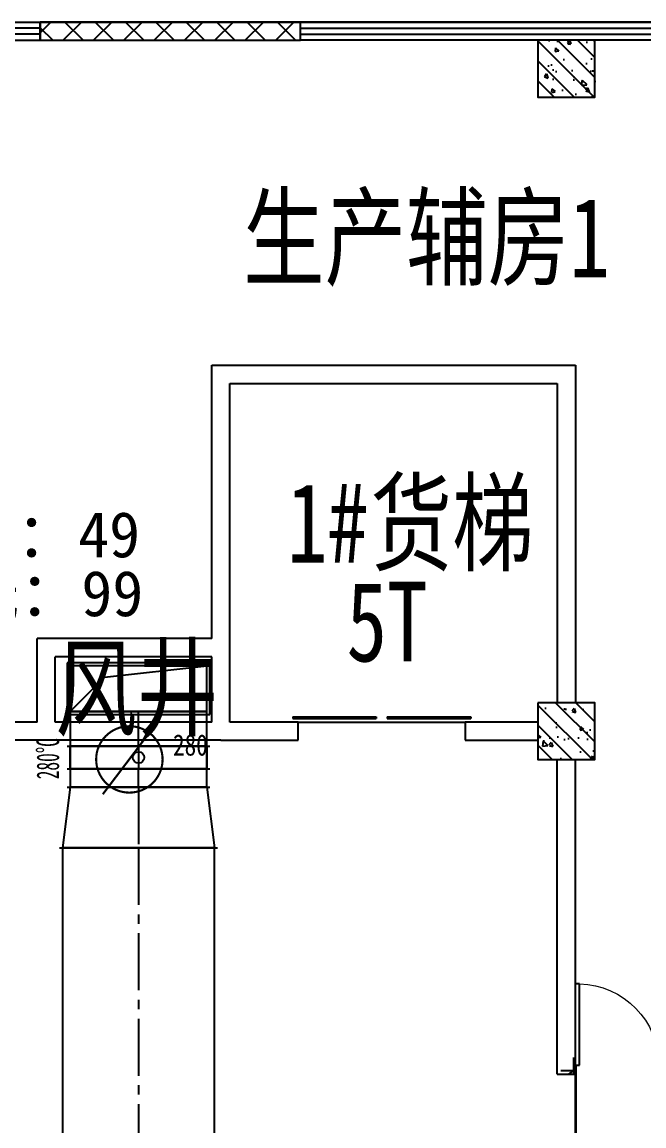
# Model space of a CAD drawing. Header units: millimetres. Extents: x -633009578 to 5705885, y -633235091 to 2571734.
# Drawn here: x 3546952 to 3555143, y 2181535 to 2196075 of the extents above; entities that cross this region are included whole.
import ezdxf

# ---------------------------------------------------------------- set-up
doc = ezdxf.new("R2010")
doc.units = ezdxf.units.MM
doc.header["$LTSCALE"] = 1000
doc.header["$MEASUREMENT"] = 0
doc.linetypes.add('CENTER2', pattern=[1.125, 0.75, -0.125, 0.125, -0.125])
doc.layers.get('0').update_dxf_attribs({"color": 9})
for name, color, linetype in [('000000000000电气', 7, 'Continuous'), ('A-COLUM(柱)', 255, 'Continuous'), ('A-DOOR(门）', 4, 'Continuous'), ('A-F-AREA(计算)', 5, 'Continuous'), ('A-HATH(填充)', 8, 'Continuous'), ('A-TEXT(房间)', 243, 'Continuous'), ('A-WALL(墙)', 255, 'Continuous'), ('A-WINDOW（窗）', 4, 'Continuous'), ('DUCT-排烟中心线', 5, 'CENTER2'), ('DUCT-排烟法兰', 4, 'Continuous'), ('DUCT-排烟管', 2, 'Continuous'), ('DUCT-排烟管立管', 2, 'Continuous'), ('DUCT-排烟管端线', 4, 'Continuous'), ('DUCT-排烟阀门', 7, 'Continuous'), ('hvac-hide', 8, 'Continuous'), ('WALL', 9, 'Continuous'), ('设备-消防', 3, 'Continuous')]:
    doc.layers.add(name, color=color, linetype=linetype)
doc.styles.add('_TCH', font='simhei.ttf', dxfattribs={"width": 0.75, "bigfont": 'hztxt.shx'})
doc.styles.add('_THVAC_DIM', font='simhei.ttf', dxfattribs={"width": 0.8, "height": 3.5, "bigfont": 'HZTXT'})
doc.styles.add('IDQSTYLE', font='simhei.ttf', dxfattribs={"width": 0.707, "bigfont": 'hztxt.shx'})
doc.styles.get("Standard").update_dxf_attribs({"font": 'simhei.ttf', "bigfont": 'hztxt.shx'})
doc.styles.add('宋体', font='simhei.ttf')

# ---------------------------------------------------------------- blocks, each defined once
blk = doc.blocks.new('HC001303')
at = {"color": 0, "linetype": 'Continuous'}
blk.add_line((1.147673841419251, 1.538953517481514), (1.735401947549264, 2.599742189978989), dxfattribs=at)
at = {"color": 0, "linetype": 'Continuous', "const_width": 0.2}
blk.add_lwpolyline([(2.673745217742495e-14, -3.125, 0.1989123673796571), (2.209708691207992, -2.209708691207937, 0.1989123673796571), (3.125000000000028, -4.323120637516818e-16, 0.1989123673796568), (2.209708691207993, 2.209708691207993, 0.1989123673796569), (2.841876514387939e-14, 3.125, 0.1989123673796569), (-2.209708691207936, 2.209708691207994, 0.1989123673796568), (-3.124999999999972, 2.10353517373855e-15, 0.1989123673796572), (-2.209708691207937, -2.209708691207936, 0.1989123673796571)], format="xyb", close=True, dxfattribs=at)
blk.add_lwpolyline([(-2.500110713345594, -3.281016827298258), (2.47847216535268, 3.297393019579605)], dxfattribs=at)
at = {"color": 0, "style": 'IDQSTYLE', "width": 0.7}
for tag, p in [('280', (4.109408226946883, -2.854615367737885)), ('PSFHATT', (5.125000010000028, -3.281016827298258))]:
    blk.add_attdef(tag, p, '', height=2, dxfattribs=at)
blk = doc.blocks.new('$DorLib2D$00000001')
for p, q in [((0.45, 0.9750000000000001), (0.5000000000000002, 0.9750000000000001)), ((0.45, 0), (0.45, 0.9750000000000001)), ((0.5, 0), (0.5, 0.9750000000000001)), ((0.5, 0), (0.45, 0))]:
    blk.add_line(p, q)
at = {"lineweight": 13}
blk.add_arc((0.475, 0), 0.975, 91.4692835813538, 180, dxfattribs=at)
blk = doc.blocks.new('$DORLIB2D$00000127')
at = {"color": 0}
for points in [[(-0.5333333333328483, 0.7948983154366971), (-0.5333333333328483, 0.690405644187237)], [(-0.03333333333284827, 0.7948983154366971), (-0.5333333333328483, 0.7948983154366971)], [(-0.03333333333284827, 0.7948983154366971), (-0.03333333333284827, 0.690405644187237)], [(0.5333333333328483, 0.7948983154366971), (0.03333333333284827, 0.7948983154366971)], [(0.03333333333284827, 0.7948983154366971), (0.03333333333284827, 0.690405644187237)], [(0.5333333333328483, 0.7948983154366971), (0.5333333333328483, 0.690405644187237)], [(-0.03333333333284827, 0.690405644187237), (-0.5333333333328483, 0.690405644187237)], [(0.5333333333328483, 0.690405644187237), (0.03333333333284827, 0.690405644187237)], [(0.5, 0.4999999999999858), (-0.5, 0.4999999999999858)]]:
    blk.add_lwpolyline(points, dxfattribs=at)
blk = doc.blocks.new('$TCHSYS$WIN2D')
for p, q in [((-0.5, 0.5), (0.5, 0.5)), ((-0.5, 0.5), (-0.4999999999999999, -0.5)), ((0.5, 0.5), (0.4999999999999998, -0.5)), ((0.5, 0.1666666666666666), (-0.5, 0.1666666666666666)), ((0.5, -0.1666666666666667), (-0.5, -0.1666666666666667)), ((-0.4999999999999999, -0.5), (0.5, -0.5))]:
    blk.add_line(p, q)
blk = doc.blocks.new('_FZH')
h = blk.add_hatch()
h.set_pattern_fill('钢筋混凝土', color=256, scale=0.1, style=0)
h.set_pattern_definition([(45, (0, 0), (-0.1767766952966369, 0.1767766952966369), []), (50, (0, 0), (0.7172601826007535, -0.06275213498259512), [0.07500000000000001, -0.8250000000000001]), (355, (0, 0), (-0.138751333613, 0.7521921337000119), [0.06, -0.66]), (100.4514, (0.05977168000000001, -0.00522934), (0.5785093817140216, 0.6894395420609536), [0.06374019, -0.701142112]), (46.1842, (0, 0.2), (1.067241048625645, -0.1655190143290181), [0.1125, -1.2375]), (96.6356, (0.088936745, 0.186206693), (0.9346627055487033, 0.9741178709004418), [0.095610288, -1.051713]), (351.1842, (0, 0.2), (0.9346619451336272, 0.9741186009253247), [0.09000000000000001, -0.9900000000000001]), (21, (0.1, 0.15), (0.5969070521184617, -0.4026188906653388), [0.07500000000000001, -0.8250000000000001]), (326, (0.1, 0.15), (0.2433153319215824, 0.7251500450468529), [0.06, -0.66]), (71.4514, (0.149742233, 0.116448394), (0.84022262858149, 0.3225304967099524), [0.06374019, -0.701142112]), (37.50000000000001, (0, 0), (0.01215985531729062, 0.3328938538313115), [0, -0.652, 0, -0.67, 0, -0.6625000000000001]), (7.499999999999999, (0, 0), (0.2630695374421486, 0.3944117118823603), [0, -0.382, 0, -0.637, 0, -0.2525]), (-32.5, (-0.223, 0), (0.533822436172409, -0.02255487173437976), [0, -0.25, 0, -0.78, 0, -1.035]), (-42.5, (-0.323, 0), (0.5831861693423862, 0.1001049823323177), [0, -0.325, 0, -0.518, 0, -0.735])])
h.paths.add_polyline_path([(-0.5, -0.5), (0.5, -0.5), (0.5, 0.5), (-0.5, 0.5)])
blk.add_lwpolyline([(-0.5, -0.5), (0.5, -0.5), (0.5, 0.5), (-0.5, 0.5)], close=True)
blk = doc.blocks.new('00000594Cent')
at = {"lineweight": -2}
blk.add_line((-218.75, 1.4210854715202e-14), (218.75, 1.4210854715202e-14), dxfattribs=at)
at = {"color": 0, "linetype": 'ByBlock', "lineweight": -2}
blk.add_circle((0, 1.4210854715202e-14), 125, dxfattribs=at)
blk = doc.blocks.new('00000594Body')
at = {"color": 0, "linetype": 'ByBlock', "lineweight": -2}
for p, q in [((-250, -500), (-249.9999999999964, 500)), ((250, 500), (-250, 500)), ((250, -500), (250.0000000000036, 500)), ((-250, -500), (250, -500))]:
    blk.add_line(p, q, dxfattribs=at)

msp = doc.modelspace()

# ---------------------------------------------------------------- hatches: boundary and pattern name
at = {"layer": 'A-HATH(填充)'}
h = msp.add_hatch(dxfattribs=at)
h.set_pattern_fill('多孔材料', color=256, scale=100, style=0)
h.set_pattern_definition([(45, (1102421.475196055, 677964.29318137), (-200.0002033111466, 200.0002033111467), []), (135, (1102421.475196055, 677964.29318137), (-200.0002033111467, -200.0002033111466), [])])
h.paths.add_polyline_path([(3547189.994030996, 2195834.629172625), (3550619.952049998, 2195834.629172625), (3550619.952049998, 2196074.629172631), (3547189.994030995, 2196074.629172631)])
h = msp.add_hatch(dxfattribs=at)
h.set_pattern_fill('空心砖', color=256, scale=100, style=0)
h.set_pattern_definition([(0, (1102221.475196055, 677964.29318137), (0, 350), []), (37.875, (1102621.475196055, 677964.29318137), (-169.61527734408, 218.0766567528281), []), (90, (1102621.475196055, 677964.29318137), (-450, 2.755455298081545e-14), [])])
h.paths.add_polyline_path([(3553999.994031802, 2182214.629172712), (3554239.994032013, 2182214.629172696), (3554239.994031802, 2182454.629172712)])

# ---------------------------------------------------------------- linework, layer by layer
at = {"layer": '000000000000电气', "color": 2, "lineweight": 35}
msp.add_line((3554239.994031985, 2182334.629172626), (3554239.994031985, 2162597.026243659), dxfattribs=at)
at = {"layer": 'A-F-AREA(计算)'}
msp.add_lwpolyline([(3534479.994031782, 2196074.629172625), (3668759.994031782, 2196074.629172625), (3668759.994031782, 2059994.629172625), (3534479.994031782, 2059994.629172625)], close=True, dxfattribs=at)
at = {"layer": 'A-WALL(墙)'}
for p, q in [((3549449.994036656, 2187954.629172581), (3549449.994036676, 2191554.629172453)), ((3549449.994036676, 2191554.629172453), (3554239.994031826, 2191554.629172454)), ((3554239.994031826, 2191554.629172454), (3554239.994031819, 2187109.629172906)), ((3549689.994036693, 2187834.629172625), (3549689.994036685, 2191314.629172516)), ((3549689.994036685, 2191314.629172516), (3553999.994031822, 2191314.629172517)), ((3553999.994031822, 2191314.629172517), (3553999.9940318, 2187109.629172906)), ((3549449.994036656, 2187954.629172581), (3547149.994037013, 2187954.629172581)), ((3547149.994037007, 2186854.629172517), (3547149.994037013, 2187954.629172581)), ((3549689.994036728, 2186854.629172568), (3549689.994036693, 2187834.629172625)), ((3549449.994036732, 2187714.629172581), (3547389.99403657, 2187714.629172581)), ((3547389.994036566, 2186854.629172793), (3547389.99403657, 2187714.629172581)), ((3549449.994036728, 2186854.629172794), (3549449.994036732, 2187714.629172581)), ((3547149.994037007, 2186854.629172517), (3544794.994031793, 2186854.629172517)), ((3549449.994036728, 2186854.629172794), (3547389.994036566, 2186854.629172793)), ((3550589.994032013, 2186854.629172592), (3549689.994036728, 2186854.629172568)), ((3550589.994032013, 2186614.629172637), (3550589.994032013, 2186854.629172592)), ((3553744.994031341, 2186854.629172816), (3552789.994032013, 2186854.629172592)), ((3552789.994032013, 2186854.629172592), (3552789.994032013, 2186614.629172637)), ((3547269.994036688, 2186614.629172626), (3544794.99403178, 2186614.629172626)), ((3549569.994036688, 2186614.629172626), (3547269.994036688, 2186614.629172626)), ((3549569.994036688, 2186614.629172626), (3550589.994032013, 2186614.629172637)), ((3552789.994032013, 2186614.629172637), (3553744.994031341, 2186614.629172531)), ((3553999.994031802, 2182214.629172712), (3553999.99403178, 2186359.629172626)), ((3554239.994031802, 2182454.629172712), (3554239.99403178, 2186359.629172626)), ((3554239.994032013, 2182214.629172696), (3554239.994032013, 2182454.629172686)), ((3553999.994031802, 2182214.629172712), (3554239.994032013, 2182214.629172696))]:
    msp.add_line(p, q, dxfattribs=at)
at = {"layer": 'DUCT-排烟中心线', "color": 8}
for p, q in [((3548486.653914632, 2186538.673103208), (3548486.653914632, 2186994.947184517)), ((3548486.653914632, 2185996.892770896), (3548486.653914632, 2186238.273103207)), ((3548486.653914632, 2185996.692770896), (3548486.653914632, 2185196.692770896)), ((3548486.653914632, 2185196.492770896), (3548486.653914632, 2181024.290419018))]:
    msp.add_line(p, q, dxfattribs=at)
at = {"layer": 'DUCT-排烟法兰', "color": 8}
for p, q in [((3547546.653914632, 2187634.947184517), (3547546.653914632, 2186954.947184517)), ((3549426.653914632, 2187634.947184517), (3547546.653914632, 2187634.947184517)), ((3549426.653914632, 2186954.947184517), (3549426.653914632, 2187634.947184517)), ((3547546.653914632, 2186954.947184517), (3547586.653914632, 2186954.947184517)), ((3549386.653914632, 2186954.947184517), (3549426.653914632, 2186954.947184517)), ((3547546.653914632, 2186538.573103208), (3549426.653914632, 2186538.573103208)), ((3547546.653914632, 2186238.373103207), (3549426.653914632, 2186238.373103207)), ((3547546.653914632, 2185996.792770896), (3549426.653914632, 2185996.792770896)), ((3547446.653914632, 2185196.592770896), (3549526.653914632, 2185196.592770896))]:
    msp.add_line(p, q, dxfattribs=at)
at = {"layer": 'DUCT-排烟管', "color": 8}
for p, q in [((3549386.653914632, 2186994.947184517), (3547586.653914632, 2186994.947184517)), ((3547586.653914632, 2186994.947184517), (3547586.653914632, 2186538.673103208)), ((3549386.653914632, 2186538.673103208), (3549386.653914632, 2186994.947184517)), ((3547586.653914632, 2186238.473103208), (3547586.653914632, 2186538.473103208)), ((3549386.653914632, 2186538.473103208), (3549386.653914632, 2186238.473103208)), ((3547586.653914632, 2186238.273103207), (3547586.653914632, 2185996.892770896)), ((3549386.653914632, 2185996.892770896), (3549386.653914632, 2186238.273103207)), ((3547586.653914632, 2185996.692770896), (3547486.653914632, 2185196.692770896)), ((3549386.653914632, 2185996.692770896), (3549486.653914632, 2185196.692770896)), ((3547486.653914632, 2185196.492770896), (3547486.653914632, 2181024.290419018)), ((3549486.653914632, 2181024.290419018), (3549486.653914632, 2185196.492770896))]:
    msp.add_line(p, q, dxfattribs=at)
at = {"layer": 'DUCT-排烟管立管', "color": 8}
for p, q in [((3549386.653914632, 2187594.947184517), (3547586.653914632, 2187594.947184517)), ((3547586.653914632, 2187594.947184517), (3547586.653914632, 2186994.947184517)), ((3549386.653914632, 2186994.947184517), (3549386.653914632, 2187594.947184517)), ((3547586.653914632, 2186994.947184517), (3549386.653914632, 2186994.947184517))]:
    msp.add_line(p, q, dxfattribs=at)
at = {"layer": 'DUCT-排烟管端线', "color": 8}
for p, q in [((3548036.653914632, 2187444.947184517), (3549386.653914632, 2187594.947184517)), ((3547586.653914632, 2186994.947184517), (3548036.653914632, 2187444.947184517)), ((3547586.653914632, 2186538.673103208), (3549386.653914632, 2186538.673103208)), ((3549386.653914632, 2186538.473103208), (3547586.653914632, 2186538.473103208)), ((3549386.653914632, 2186238.473103208), (3547586.653914632, 2186238.473103208)), ((3549386.653914632, 2186238.273103207), (3547586.653914632, 2186238.273103207)), ((3547586.653914632, 2185996.892770896), (3549386.653914632, 2185996.892770896)), ((3549386.653914632, 2185996.692770896), (3547586.653914632, 2185996.692770896)), ((3547486.653914632, 2185196.692770896), (3549486.653914632, 2185196.692770896)), ((3549486.653914632, 2185196.492770896), (3547486.653914632, 2185196.492770896))]:
    msp.add_line(p, q, dxfattribs=at)
at = {"layer": 'hvac-hide', "color": 8}
msp.add_line((3547586.653914632, 2186954.947184517), (3549386.653914632, 2186954.947184517), dxfattribs=at)
at = {"layer": 'WALL'}
for p, q in [((3550619.952049998, 2196074.629172631), (3547189.994030995, 2196074.629172631)), ((3547189.994030995, 2196074.629172631), (3547189.994030996, 2195834.629172625)), ((3550619.952049998, 2195834.629172625), (3550619.952049998, 2196074.629172631)), ((3547189.994030996, 2195834.629172625), (3550619.952049998, 2195834.629172625))]:
    msp.add_line(p, q, dxfattribs=at)

# ---------------------------------------------------------------- block references
at = {"layer": 'A-COLUM(柱)', "xscale": 750, "yscale": 750, "zscale": 750, "rotation": 270}
for p in [(3554119.99403178, 2195459.629172626), (3554119.99403178, 2186734.629172626)]:
    msp.add_blockref('_FZH', p, dxfattribs=at)
at = {"layer": 'A-DOOR(门）', "xscale": -2200, "yscale": 240, "zscale": 2200}
msp.add_blockref('$DORLIB2D$00000127', (3551689.994031738, 2186734.629172626), dxfattribs=at)
at = {"layer": 'A-DOOR(门）', "extrusion": (0, 0, -1), "xscale": 1100, "yscale": 1100, "zscale": 1100}
msp.add_blockref('$DorLib2D$00000001', (-3554789.994031985, 2182334.629172626), dxfattribs=at)
at = {"layer": 'A-WINDOW（窗）', "xscale": -1100, "yscale": 240, "zscale": 1100, "rotation": 180}
msp.add_blockref('$TCHSYS$WIN2D', (3546639.994030938, 2195954.629172626), dxfattribs=at)
at = {"layer": 'A-WINDOW（窗）', "extrusion": (0, 0, -1), "xscale": -50000.04198255204, "yscale": 240, "zscale": 50000.04198255204, "rotation": 180}
msp.add_blockref('$TCHSYS$WIN2D', (-3575619.973041245, 2195954.629172626), dxfattribs=at)
at = {"layer": 'DUCT-排烟阀门', "color": 8, "xscale": 0.6, "rotation": 270}
for name, yscale in [('00000594Body', 1.8), ('00000594Cent', 0.6)]:
    msp.add_blockref(name, (3548486.653914632, 2186388.473103208, 3000), dxfattribs=dict(at, yscale=yscale))
at = {"layer": '设备-消防'}
ref = msp.add_blockref('HC001303', (3548365.35305962, 2186362.478751013, 3000), dxfattribs=dict(at, xscale=140, yscale=140, zscale=140))
ref.add_attrib('280', '280', (3548940.670211393, 2186412.770340715, 3000), dxfattribs={"layer": '0', "color": 0, "height": 280, "width": 0.8})

# ---------------------------------------------------------------- texts
at = {"layer": '000000000000电气', "color": 2, "lineweight": 35, "style": '宋体'}
msp.add_text('手报：49', height=600, dxfattribs=at).set_placement((3545235.420253982, 2189024.385450988))
at = {"layer": '000000000000电气', "color": 5, "lineweight": 35, "style": '宋体'}
msp.add_text('声光：99', height=600, dxfattribs=at).set_placement((3545277.329049578, 2188248.992783885))
at = {"layer": 'A-TEXT(房间)', "style": '_TCH', "width": 0.75}
for s, p in [('生产辅房1', (3549863.413967833, 2192712.243380057)), ('货梯', (3551542.77812139, 2188953.552025421)), ('1#', (3550440.27812139, 2188953.552025421)), ('5T', (3551224.536560552, 2187653.287731652)), ('风井', (3547388.167906581, 2186779.272519568))]:
    msp.add_text(s, height=1050, dxfattribs=at).set_placement(p)
at = {"layer": 'DUCT-排烟阀门', "color": 8, "style": '_THVAC_DIM', "width": 0.5647058823529412}
msp.add_text('280%%dC', height=297.5, rotation=90, dxfattribs=at).set_placement((3547439.362188635, 2186100.856487587, 3000))

doc.saveas('drawing.dxf')
